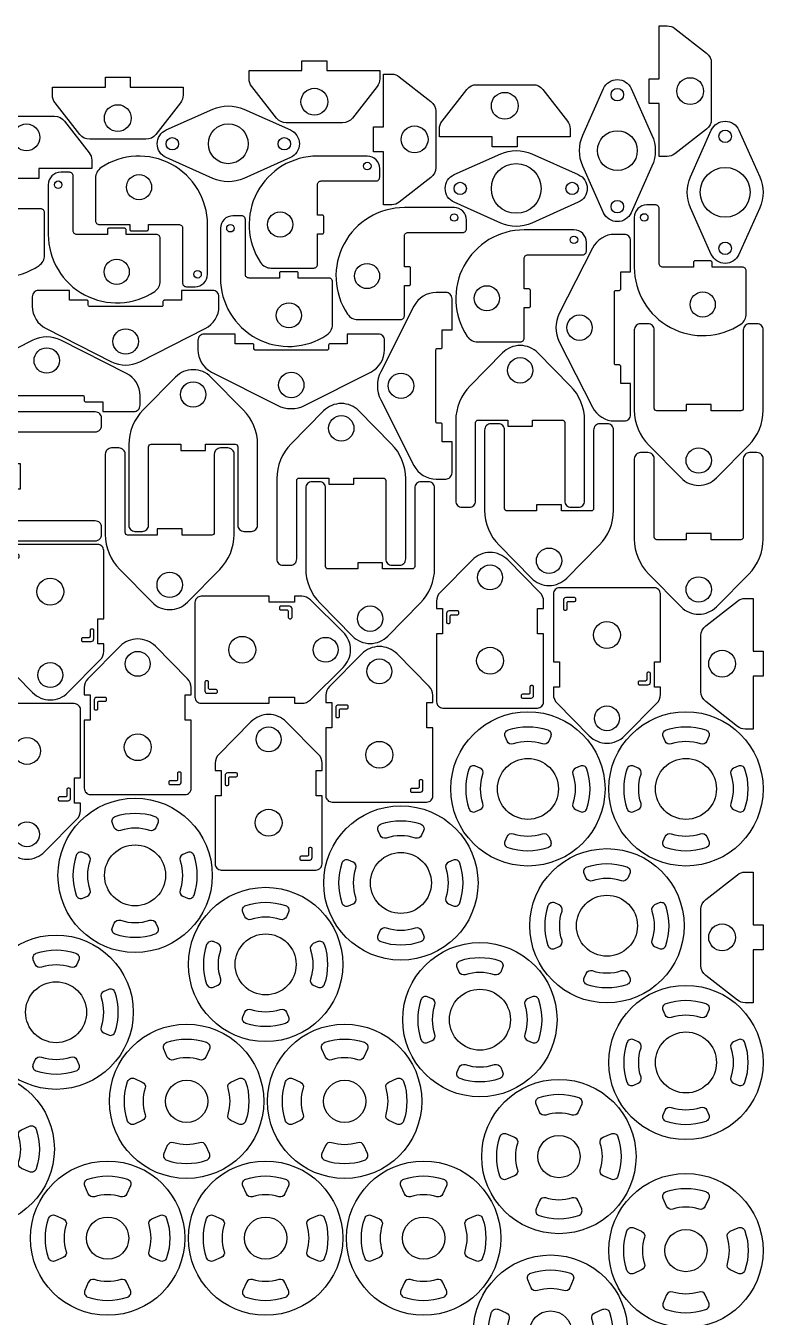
# Model space of a CAD drawing. Extents: x 6326 to 7521, y 12198 to 13815.
# Drawn here: x 6927 to 7521, y 12766 to 13804 of the extents above; entities that cross this region are included whole.
import ezdxf

# ---------------------------------------------------------------- set-up
doc = ezdxf.new("R2010")
doc.units = 0

# ---------------------------------------------------------------- blocks, each defined once
blk = doc.blocks.new('Part2084574624', base_point=(-62, -62))
at = {"layer": '1'}
for points in [[(18.3, 42), (15.5, 35.6, -0.384431), (10.6, 33.3, 0.155624), (-10.6, 33.3, -0.384431), (-15.5, 35.6), (-18.3, 42, -0.439951), (-15.9, 47.4, -0.163663), (15.9, 47.4, -0.439951)], [(-33.3, 10.6, 0.155624), (-33.3, -10.6, -0.384431), (-35.6, -15.5), (-42, -18.3, -0.439951), (-47.4, -15.9, -0.163663), (-47.4, 15.9, -0.439951), (-42, 18.3), (-35.6, 15.5, -0.384431)], [(47.4, 15.9, -0.163663), (47.4, -15.9, -0.439951), (42, -18.3), (35.6, -15.5, -0.384431), (33.3, -10.6, 0.155624), (33.3, 10.6, -0.384431), (35.6, 15.5), (42, 18.3, -0.439951)], [(18.3, -42), (15.5, -35.6, 0.384431), (10.6, -33.3, -0.155624), (-10.6, -33.3, 0.384431), (-15.5, -35.6), (-18.3, -42, 0.439951), (-15.9, -47.4, 0.163663), (15.9, -47.4, 0.439951)]]:
    blk.add_lwpolyline(points, format="xyb", close=True, dxfattribs=at)
for radius in [62, 17]:
    blk.add_circle((0, 0), radius, dxfattribs=at)
blk = doc.blocks.new('Part103581371', base_point=(-62, -62))
at = {"layer": '1'}
for points in [[(18.3, 42), (15.5, 35.6, -0.384431), (10.6, 33.3, 0.155624), (-10.6, 33.3, -0.384431), (-15.5, 35.6), (-18.3, 42, -0.439951), (-15.9, 47.4, -0.163663), (15.9, 47.4, -0.439951)], [(-33.3, 10.6, 0.155624), (-33.3, -10.6, -0.384431), (-35.6, -15.5), (-42, -18.3, -0.439951), (-47.4, -15.9, -0.163663), (-47.4, 15.9, -0.439951), (-42, 18.3), (-35.6, 15.5, -0.384431)], [(47.4, 15.9, -0.163663), (47.4, -15.9, -0.439951), (42, -18.3), (35.6, -15.5, -0.384431), (33.3, -10.6, 0.155624), (33.3, 10.6, -0.384431), (35.6, 15.5), (42, 18.3, -0.439951)], [(18.3, -42), (15.5, -35.6, 0.384431), (10.6, -33.3, -0.155624), (-10.6, -33.3, 0.384431), (-15.5, -35.6), (-18.3, -42, 0.439951), (-15.9, -47.4, 0.163663), (15.9, -47.4, 0.439951)]]:
    blk.add_lwpolyline(points, format="xyb", close=True, dxfattribs=at)
for radius in [62, 17]:
    blk.add_circle((0, 0), radius, dxfattribs=at)
blk = doc.blocks.new('Part708284844', base_point=(-62, -62))
at = {"layer": '1'}
for points in [[(18.3, 42), (15.5, 35.6, -0.384431), (10.6, 33.3, 0.155624), (-10.6, 33.3, -0.384431), (-15.5, 35.6), (-18.3, 42, -0.439951), (-15.9, 47.4, -0.163663), (15.9, 47.4, -0.439951)], [(-33.3, 10.6, 0.155624), (-33.3, -10.6, -0.384431), (-35.6, -15.5), (-42, -18.3, -0.439951), (-47.4, -15.9, -0.163663), (-47.4, 15.9, -0.439951), (-42, 18.3), (-35.6, 15.5, -0.384431)], [(47.4, 15.9, -0.163663), (47.4, -15.9, -0.439951), (42, -18.3), (35.6, -15.5, -0.384431), (33.3, -10.6, 0.155624), (33.3, 10.6, -0.384431), (35.6, 15.5), (42, 18.3, -0.439951)], [(18.3, -42), (15.5, -35.6, 0.384431), (10.6, -33.3, -0.155624), (-10.6, -33.3, 0.384431), (-15.5, -35.6), (-18.3, -42, 0.439951), (-15.9, -47.4, 0.163663), (15.9, -47.4, 0.439951)]]:
    blk.add_lwpolyline(points, format="xyb", close=True, dxfattribs=at)
for radius in [62, 17]:
    blk.add_circle((0, 0), radius, dxfattribs=at)
blk = doc.blocks.new('Part1805044318', base_point=(-62, -62))
at = {"layer": '1'}
for points in [[(18.3, 42), (15.5, 35.6, -0.384431), (10.6, 33.3, 0.155624), (-10.6, 33.3, -0.384431), (-15.5, 35.6), (-18.3, 42, -0.439951), (-15.9, 47.4, -0.163663), (15.9, 47.4, -0.439951)], [(-33.3, 10.6, 0.155624), (-33.3, -10.6, -0.384431), (-35.6, -15.5), (-42, -18.3, -0.439951), (-47.4, -15.9, -0.163663), (-47.4, 15.9, -0.439951), (-42, 18.3), (-35.6, 15.5, -0.384431)], [(47.4, 15.9, -0.163663), (47.4, -15.9, -0.439951), (42, -18.3), (35.6, -15.5, -0.384431), (33.3, -10.6, 0.155624), (33.3, 10.6, -0.384431), (35.6, 15.5), (42, 18.3, -0.439951)], [(18.3, -42), (15.5, -35.6, 0.384431), (10.6, -33.3, -0.155624), (-10.6, -33.3, 0.384431), (-15.5, -35.6), (-18.3, -42, 0.439951), (-15.9, -47.4, 0.163663), (15.9, -47.4, 0.439951)]]:
    blk.add_lwpolyline(points, format="xyb", close=True, dxfattribs=at)
for radius in [62, 17]:
    blk.add_circle((0, 0), radius, dxfattribs=at)
blk = doc.blocks.new('Part625143771', base_point=(-62, -62))
at = {"layer": '1'}
for points in [[(18.3, 42), (15.5, 35.6, -0.384431), (10.6, 33.3, 0.155624), (-10.6, 33.3, -0.384431), (-15.5, 35.6), (-18.3, 42, -0.439951), (-15.9, 47.4, -0.163663), (15.9, 47.4, -0.439951)], [(-33.3, 10.6, 0.155624), (-33.3, -10.6, -0.384431), (-35.6, -15.5), (-42, -18.3, -0.439951), (-47.4, -15.9, -0.163663), (-47.4, 15.9, -0.439951), (-42, 18.3), (-35.6, 15.5, -0.384431)], [(47.4, 15.9, -0.163663), (47.4, -15.9, -0.439951), (42, -18.3), (35.6, -15.5, -0.384431), (33.3, -10.6, 0.155624), (33.3, 10.6, -0.384431), (35.6, 15.5), (42, 18.3, -0.439951)], [(18.3, -42), (15.5, -35.6, 0.384431), (10.6, -33.3, -0.155624), (-10.6, -33.3, 0.384431), (-15.5, -35.6), (-18.3, -42, 0.439951), (-15.9, -47.4, 0.163663), (15.9, -47.4, 0.439951)]]:
    blk.add_lwpolyline(points, format="xyb", close=True, dxfattribs=at)
for radius in [62, 17]:
    blk.add_circle((0, 0), radius, dxfattribs=at)
blk = doc.blocks.new('Part1410833200', base_point=(-62, -62))
at = {"layer": '1'}
for points in [[(18.3, 42), (15.5, 35.6, -0.384431), (10.6, 33.3, 0.155624), (-10.6, 33.3, -0.384431), (-15.5, 35.6), (-18.3, 42, -0.439951), (-15.9, 47.4, -0.163663), (15.9, 47.4, -0.439951)], [(-33.3, 10.6, 0.155624), (-33.3, -10.6, -0.384431), (-35.6, -15.5), (-42, -18.3, -0.439951), (-47.4, -15.9, -0.163663), (-47.4, 15.9, -0.439951), (-42, 18.3), (-35.6, 15.5, -0.384431)], [(47.4, 15.9, -0.163663), (47.4, -15.9, -0.439951), (42, -18.3), (35.6, -15.5, -0.384431), (33.3, -10.6, 0.155624), (33.3, 10.6, -0.384431), (35.6, 15.5), (42, 18.3, -0.439951)], [(18.3, -42), (15.5, -35.6, 0.384431), (10.6, -33.3, -0.155624), (-10.6, -33.3, 0.384431), (-15.5, -35.6), (-18.3, -42, 0.439951), (-15.9, -47.4, 0.163663), (15.9, -47.4, 0.439951)]]:
    blk.add_lwpolyline(points, format="xyb", close=True, dxfattribs=at)
for radius in [62, 17]:
    blk.add_circle((0, 0), radius, dxfattribs=at)
blk = doc.blocks.new('Part906464759', base_point=(-62, -62))
at = {"layer": '1'}
for points in [[(18.3, 42), (15.5, 35.6, -0.384431), (10.6, 33.3, 0.155624), (-10.6, 33.3, -0.384431), (-15.5, 35.6), (-18.3, 42, -0.439951), (-15.9, 47.4, -0.163663), (15.9, 47.4, -0.439951)], [(-33.3, 10.6, 0.155624), (-33.3, -10.6, -0.384431), (-35.6, -15.5), (-42, -18.3, -0.439951), (-47.4, -15.9, -0.163663), (-47.4, 15.9, -0.439951), (-42, 18.3), (-35.6, 15.5, -0.384431)], [(47.4, 15.9, -0.163663), (47.4, -15.9, -0.439951), (42, -18.3), (35.6, -15.5, -0.384431), (33.3, -10.6, 0.155624), (33.3, 10.6, -0.384431), (35.6, 15.5), (42, 18.3, -0.439951)], [(18.3, -42), (15.5, -35.6, 0.384431), (10.6, -33.3, -0.155624), (-10.6, -33.3, 0.384431), (-15.5, -35.6), (-18.3, -42, 0.439951), (-15.9, -47.4, 0.163663), (15.9, -47.4, 0.439951)]]:
    blk.add_lwpolyline(points, format="xyb", close=True, dxfattribs=at)
for radius in [62, 17]:
    blk.add_circle((0, 0), radius, dxfattribs=at)
blk = doc.blocks.new('Part2047006131', base_point=(-62, -62))
at = {"layer": '1'}
for points in [[(18.3, 42), (16.7, 38.3, -0.386545), (11.8, 36.1, 0.159397), (-11.8, 36.1, -0.386545), (-16.7, 38.3), (-18.3, 42, -0.439951), (-15.9, 47.4, -0.163663), (15.9, 47.4, -0.439951)], [(-36.1, 11.8, 0.386545), (-38.3, 16.7), (-42, 18.3, 0.439951), (-47.4, 15.9, 0.163663), (-47.4, -15.9, 0.439951), (-42, -18.3), (-38.3, -16.7, 0.386545), (-36.1, -11.8, -0.159397)], [(47.4, 15.9, 0.439951), (42, 18.3), (38.3, 16.7, 0.386545), (36.1, 11.8, -0.159397), (36.1, -11.8, 0.386545), (38.3, -16.7), (42, -18.3, 0.439951), (47.4, -15.9, 0.163663)], [(18.3, -42, -0.439951), (15.9, -47.4, -0.163663), (-15.9, -47.4, -0.439951), (-18.3, -42), (-16.7, -38.3, -0.386545), (-11.8, -36.1, 0.159397), (11.8, -36.1, -0.386545), (16.7, -38.3)]]:
    blk.add_lwpolyline(points, format="xyb", close=True, dxfattribs=at)
for radius in [62, 24.5]:
    blk.add_circle((0, 0), radius, dxfattribs=at)
blk = doc.blocks.new('Part394337112', base_point=(-62, -62))
at = {"layer": '1'}
for points in [[(18.3, 42), (16.7, 38.3, -0.386545), (11.8, 36.1, 0.159397), (-11.8, 36.1, -0.386545), (-16.7, 38.3), (-18.3, 42, -0.439951), (-15.9, 47.4, -0.163663), (15.9, 47.4, -0.439951)], [(-36.1, 11.8, 0.386545), (-38.3, 16.7), (-42, 18.3, 0.439951), (-47.4, 15.9, 0.163663), (-47.4, -15.9, 0.439951), (-42, -18.3), (-38.3, -16.7, 0.386545), (-36.1, -11.8, -0.159397)], [(47.4, 15.9, 0.439951), (42, 18.3), (38.3, 16.7, 0.386545), (36.1, 11.8, -0.159397), (36.1, -11.8, 0.386545), (38.3, -16.7), (42, -18.3, 0.439951), (47.4, -15.9, 0.163663)], [(18.3, -42, -0.439951), (15.9, -47.4, -0.163663), (-15.9, -47.4, -0.439951), (-18.3, -42), (-16.7, -38.3, -0.386545), (-11.8, -36.1, 0.159397), (11.8, -36.1, -0.386545), (16.7, -38.3)]]:
    blk.add_lwpolyline(points, format="xyb", close=True, dxfattribs=at)
for radius in [62, 24.5]:
    blk.add_circle((0, 0), radius, dxfattribs=at)
blk = doc.blocks.new('Part1539825466', base_point=(-62, -62))
at = {"layer": '1'}
for points in [[(18.3, 42), (15.5, 35.6, -0.384431), (10.6, 33.3, 0.155624), (-10.6, 33.3, -0.384431), (-15.5, 35.6), (-18.3, 42, -0.439951), (-15.9, 47.4, -0.163663), (15.9, 47.4, -0.439951)], [(-33.3, 10.6, 0.155624), (-33.3, -10.6, -0.384431), (-35.6, -15.5), (-42, -18.3, -0.439951), (-47.4, -15.9, -0.163663), (-47.4, 15.9, -0.439951), (-42, 18.3), (-35.6, 15.5, -0.384431)], [(47.4, 15.9, -0.163663), (47.4, -15.9, -0.439951), (42, -18.3), (35.6, -15.5, -0.384431), (33.3, -10.6, 0.155624), (33.3, 10.6, -0.384431), (35.6, 15.5), (42, 18.3, -0.439951)], [(18.3, -42), (15.5, -35.6, 0.384431), (10.6, -33.3, -0.155624), (-10.6, -33.3, 0.384431), (-15.5, -35.6), (-18.3, -42, 0.439951), (-15.9, -47.4, 0.163663), (15.9, -47.4, 0.439951)]]:
    blk.add_lwpolyline(points, format="xyb", close=True, dxfattribs=at)
for radius in [62, 17]:
    blk.add_circle((0, 0), radius, dxfattribs=at)
blk = doc.blocks.new('Part588883416', base_point=(-62, -62))
at = {"layer": '1'}
for points in [[(18.3, 42), (15.5, 35.6, -0.384431), (10.6, 33.3, 0.155624), (-10.6, 33.3, -0.384431), (-15.5, 35.6), (-18.3, 42, -0.439951), (-15.9, 47.4, -0.163663), (15.9, 47.4, -0.439951)], [(-33.3, 10.6, 0.155624), (-33.3, -10.6, -0.384431), (-35.6, -15.5), (-42, -18.3, -0.439951), (-47.4, -15.9, -0.163663), (-47.4, 15.9, -0.439951), (-42, 18.3), (-35.6, 15.5, -0.384431)], [(47.4, 15.9, -0.163663), (47.4, -15.9, -0.439951), (42, -18.3), (35.6, -15.5, -0.384431), (33.3, -10.6, 0.155624), (33.3, 10.6, -0.384431), (35.6, 15.5), (42, 18.3, -0.439951)], [(18.3, -42), (15.5, -35.6, 0.384431), (10.6, -33.3, -0.155624), (-10.6, -33.3, 0.384431), (-15.5, -35.6), (-18.3, -42, 0.439951), (-15.9, -47.4, 0.163663), (15.9, -47.4, 0.439951)]]:
    blk.add_lwpolyline(points, format="xyb", close=True, dxfattribs=at)
for radius in [62, 17]:
    blk.add_circle((0, 0), radius, dxfattribs=at)
blk = doc.blocks.new('Part635370628', base_point=(-62, -62))
at = {"layer": '1'}
for points in [[(18.3, 42), (16.7, 38.3, -0.386545), (11.8, 36.1, 0.159397), (-11.8, 36.1, -0.386545), (-16.7, 38.3), (-18.3, 42, -0.439951), (-15.9, 47.4, -0.163663), (15.9, 47.4, -0.439951)], [(-36.1, 11.8, 0.386545), (-38.3, 16.7), (-42, 18.3, 0.439951), (-47.4, 15.9, 0.163663), (-47.4, -15.9, 0.439951), (-42, -18.3), (-38.3, -16.7, 0.386545), (-36.1, -11.8, -0.159397)], [(47.4, 15.9, 0.439951), (42, 18.3), (38.3, 16.7, 0.386545), (36.1, 11.8, -0.159397), (36.1, -11.8, 0.386545), (38.3, -16.7), (42, -18.3, 0.439951), (47.4, -15.9, 0.163663)], [(18.3, -42, -0.439951), (15.9, -47.4, -0.163663), (-15.9, -47.4, -0.439951), (-18.3, -42), (-16.7, -38.3, -0.386545), (-11.8, -36.1, 0.159397), (11.8, -36.1, -0.386545), (16.7, -38.3)]]:
    blk.add_lwpolyline(points, format="xyb", close=True, dxfattribs=at)
for radius in [62, 24.5]:
    blk.add_circle((0, 0), radius, dxfattribs=at)
blk = doc.blocks.new('Part211174832', base_point=(-62, -62))
at = {"layer": '1'}
for points in [[(18.3, 42), (16.7, 38.3, -0.386545), (11.8, 36.1, 0.159397), (-11.8, 36.1, -0.386545), (-16.7, 38.3), (-18.3, 42, -0.439951), (-15.9, 47.4, -0.163663), (15.9, 47.4, -0.439951)], [(-36.1, 11.8, 0.386545), (-38.3, 16.7), (-42, 18.3, 0.439951), (-47.4, 15.9, 0.163663), (-47.4, -15.9, 0.439951), (-42, -18.3), (-38.3, -16.7, 0.386545), (-36.1, -11.8, -0.159397)], [(47.4, 15.9, 0.439951), (42, 18.3), (38.3, 16.7, 0.386545), (36.1, 11.8, -0.159397), (36.1, -11.8, 0.386545), (38.3, -16.7), (42, -18.3, 0.439951), (47.4, -15.9, 0.163663)], [(18.3, -42, -0.439951), (15.9, -47.4, -0.163663), (-15.9, -47.4, -0.439951), (-18.3, -42), (-16.7, -38.3, -0.386545), (-11.8, -36.1, 0.159397), (11.8, -36.1, -0.386545), (16.7, -38.3)]]:
    blk.add_lwpolyline(points, format="xyb", close=True, dxfattribs=at)
for radius in [62, 24.5]:
    blk.add_circle((0, 0), radius, dxfattribs=at)
blk = doc.blocks.new('Part1177561281', base_point=(-62, -62))
at = {"layer": '1'}
for points in [[(18.3, 42), (16.7, 38.3, -0.386545), (11.8, 36.1, 0.159397), (-11.8, 36.1, -0.386545), (-16.7, 38.3), (-18.3, 42, -0.439951), (-15.9, 47.4, -0.163663), (15.9, 47.4, -0.439951)], [(-36.1, 11.8, 0.386545), (-38.3, 16.7), (-42, 18.3, 0.439951), (-47.4, 15.9, 0.163663), (-47.4, -15.9, 0.439951), (-42, -18.3), (-38.3, -16.7, 0.386545), (-36.1, -11.8, -0.159397)], [(47.4, 15.9, 0.439951), (42, 18.3), (38.3, 16.7, 0.386545), (36.1, 11.8, -0.159397), (36.1, -11.8, 0.386545), (38.3, -16.7), (42, -18.3, 0.439951), (47.4, -15.9, 0.163663)], [(18.3, -42, -0.439951), (15.9, -47.4, -0.163663), (-15.9, -47.4, -0.439951), (-18.3, -42), (-16.7, -38.3, -0.386545), (-11.8, -36.1, 0.159397), (11.8, -36.1, -0.386545), (16.7, -38.3)]]:
    blk.add_lwpolyline(points, format="xyb", close=True, dxfattribs=at)
for radius in [62, 24.5]:
    blk.add_circle((0, 0), radius, dxfattribs=at)
blk = doc.blocks.new('Part1667321327', base_point=(-62, -62))
at = {"layer": '1'}
for points in [[(18.3, 42), (16.7, 38.3, -0.386545), (11.8, 36.1, 0.159397), (-11.8, 36.1, -0.386545), (-16.7, 38.3), (-18.3, 42, -0.439951), (-15.9, 47.4, -0.163663), (15.9, 47.4, -0.439951)], [(-36.1, 11.8, 0.386545), (-38.3, 16.7), (-42, 18.3, 0.439951), (-47.4, 15.9, 0.163663), (-47.4, -15.9, 0.439951), (-42, -18.3), (-38.3, -16.7, 0.386545), (-36.1, -11.8, -0.159397)], [(47.4, 15.9, 0.439951), (42, 18.3), (38.3, 16.7, 0.386545), (36.1, 11.8, -0.159397), (36.1, -11.8, 0.386545), (38.3, -16.7), (42, -18.3, 0.439951), (47.4, -15.9, 0.163663)], [(18.3, -42, -0.439951), (15.9, -47.4, -0.163663), (-15.9, -47.4, -0.439951), (-18.3, -42), (-16.7, -38.3, -0.386545), (-11.8, -36.1, 0.159397), (11.8, -36.1, -0.386545), (16.7, -38.3)]]:
    blk.add_lwpolyline(points, format="xyb", close=True, dxfattribs=at)
for radius in [62, 24.5]:
    blk.add_circle((0, 0), radius, dxfattribs=at)
blk = doc.blocks.new('Part168088522', base_point=(-62, -62))
at = {"layer": '1'}
for points in [[(18.3, 42), (16.7, 38.3, -0.386545), (11.8, 36.1, 0.159397), (-11.8, 36.1, -0.386545), (-16.7, 38.3), (-18.3, 42, -0.439951), (-15.9, 47.4, -0.163663), (15.9, 47.4, -0.439951)], [(-36.1, 11.8, 0.386545), (-38.3, 16.7), (-42, 18.3, 0.439951), (-47.4, 15.9, 0.163663), (-47.4, -15.9, 0.439951), (-42, -18.3), (-38.3, -16.7, 0.386545), (-36.1, -11.8, -0.159397)], [(47.4, 15.9, 0.439951), (42, 18.3), (38.3, 16.7, 0.386545), (36.1, 11.8, -0.159397), (36.1, -11.8, 0.386545), (38.3, -16.7), (42, -18.3, 0.439951), (47.4, -15.9, 0.163663)], [(18.3, -42, -0.439951), (15.9, -47.4, -0.163663), (-15.9, -47.4, -0.439951), (-18.3, -42), (-16.7, -38.3, -0.386545), (-11.8, -36.1, 0.159397), (11.8, -36.1, -0.386545), (16.7, -38.3)]]:
    blk.add_lwpolyline(points, format="xyb", close=True, dxfattribs=at)
for radius in [62, 24.5]:
    blk.add_circle((0, 0), radius, dxfattribs=at)
blk = doc.blocks.new('Part277979573', base_point=(-52.5, -28.9))
at = {"layer": '1'}
blk.add_lwpolyline([(52.5, -14.4), (52.5, -21), (10, -21), (10, -28.9), (-10, -28.9), (-10, -21), (-52.5, -21), (-52.5, -14.4, -0.167337), (-50.4, -8.3), (-30.5, 17.2, -0.230874), (-22.6, 21), (22.6, 21, -0.230874), (30.5, 17.2), (50.4, -8.3, -0.167337)], format="xyb", close=True, dxfattribs=at)
blk.add_circle((0, 4), 10.8, dxfattribs=at)
blk = doc.blocks.new('Part471742518', base_point=(-62, -62))
at = {"layer": '1'}
for points in [[(18.3, 42), (16.7, 38.3, -0.386545), (11.8, 36.1, 0.159397), (-11.8, 36.1, -0.386545), (-16.7, 38.3), (-18.3, 42, -0.439951), (-15.9, 47.4, -0.163663), (15.9, 47.4, -0.439951)], [(-36.1, 11.8, 0.386545), (-38.3, 16.7), (-42, 18.3, 0.439951), (-47.4, 15.9, 0.163663), (-47.4, -15.9, 0.439951), (-42, -18.3), (-38.3, -16.7, 0.386545), (-36.1, -11.8, -0.159397)], [(47.4, 15.9, 0.439951), (42, 18.3), (38.3, 16.7, 0.386545), (36.1, 11.8, -0.159397), (36.1, -11.8, 0.386545), (38.3, -16.7), (42, -18.3, 0.439951), (47.4, -15.9, 0.163663)], [(18.3, -42, -0.439951), (15.9, -47.4, -0.163663), (-15.9, -47.4, -0.439951), (-18.3, -42), (-16.7, -38.3, -0.386545), (-11.8, -36.1, 0.159397), (11.8, -36.1, -0.386545), (16.7, -38.3)]]:
    blk.add_lwpolyline(points, format="xyb", close=True, dxfattribs=at)
for radius in [62, 24.5]:
    blk.add_circle((0, 0), radius, dxfattribs=at)
blk = doc.blocks.new('Part2009101117', base_point=(-62, -62))
at = {"layer": '1'}
for points in [[(18.3, 42), (16.7, 38.3, -0.386545), (11.8, 36.1, 0.159397), (-11.8, 36.1, -0.386545), (-16.7, 38.3), (-18.3, 42, -0.439951), (-15.9, 47.4, -0.163663), (15.9, 47.4, -0.439951)], [(-36.1, 11.8, 0.386545), (-38.3, 16.7), (-42, 18.3, 0.439951), (-47.4, 15.9, 0.163663), (-47.4, -15.9, 0.439951), (-42, -18.3), (-38.3, -16.7, 0.386545), (-36.1, -11.8, -0.159397)], [(47.4, 15.9, 0.439951), (42, 18.3), (38.3, 16.7, 0.386545), (36.1, 11.8, -0.159397), (36.1, -11.8, 0.386545), (38.3, -16.7), (42, -18.3, 0.439951), (47.4, -15.9, 0.163663)], [(18.3, -42, -0.439951), (15.9, -47.4, -0.163663), (-15.9, -47.4, -0.439951), (-18.3, -42), (-16.7, -38.3, -0.386545), (-11.8, -36.1, 0.159397), (11.8, -36.1, -0.386545), (16.7, -38.3)]]:
    blk.add_lwpolyline(points, format="xyb", close=True, dxfattribs=at)
for radius in [62, 24.5]:
    blk.add_circle((0, 0), radius, dxfattribs=at)
blk = doc.blocks.new('Part390542096', base_point=(-43, -52.5))
at = {"layer": '1'}
for points in [[(43, 33.4, 0.197637), (40.1, 40.4), (14.2, 66.6, 0.417091), (-14.2, 66.6), (-40.1, 40.4, 0.197637), (-43, 33.4), (-43, 27.5), (-38.2, 27.5), (-38.2, 7.2), (-43, 7.2), (-43, -47.5, 0.414214), (-38, -52.5), (38, -52.5, 0.414214), (43, -47.5), (43, 7.2), (38.2, 7.2), (38.2, 27.5), (43, 27.5)], [(-25, 24.5, 0.414214), (-26, 25.5), (-33, 25.5, 0.414214), (-35, 23.5), (-35, 16.5, 0.414214), (-34, 15.5), (-33, 15.5, 0.414214), (-32, 16.5), (-32, 21.5, -0.414214), (-31, 22.5), (-26, 22.5, 0.414214), (-25, 23.5)], [(35, -35.5, 0.414214), (34, -34.5), (33, -34.5, 0.414214), (32, -35.5), (32, -40.5, -0.414214), (31, -41.5), (26, -41.5, 0.414214), (25, -42.5), (25, -43.5, 0.414214), (26, -44.5), (33, -44.5, 0.414214), (35, -42.5)]]:
    blk.add_lwpolyline(points, format="xyb", close=True, dxfattribs=at)
for centre, radius in [((0, 52.5), 10), ((0, -14.5), 10.8)]:
    blk.add_circle(centre, radius, dxfattribs=at)
blk = doc.blocks.new('Part598206123', base_point=(-43, -52.5))
at = {"layer": '1'}
for points in [[(43, 33.4, 0.197637), (40.1, 40.4), (14.2, 66.6, 0.417091), (-14.2, 66.6), (-40.1, 40.4, 0.197637), (-43, 33.4), (-43, 27.5), (-38.2, 27.5), (-38.2, 7.2), (-43, 7.2), (-43, -47.5, 0.414214), (-38, -52.5), (38, -52.5, 0.414214), (43, -47.5), (43, 7.2), (38.2, 7.2), (38.2, 27.5), (43, 27.5)], [(-25, 24.5, 0.414214), (-26, 25.5), (-33, 25.5, 0.414214), (-35, 23.5), (-35, 16.5, 0.414214), (-34, 15.5), (-33, 15.5, 0.414214), (-32, 16.5), (-32, 21.5, -0.414214), (-31, 22.5), (-26, 22.5, 0.414214), (-25, 23.5)], [(35, -35.5, 0.414214), (34, -34.5), (33, -34.5, 0.414214), (32, -35.5), (32, -40.5, -0.414214), (31, -41.5), (26, -41.5, 0.414214), (25, -42.5), (25, -43.5, 0.414214), (26, -44.5), (33, -44.5, 0.414214), (35, -42.5)]]:
    blk.add_lwpolyline(points, format="xyb", close=True, dxfattribs=at)
for centre, radius in [((0, 52.5), 10), ((0, -14.5), 10.8)]:
    blk.add_circle(centre, radius, dxfattribs=at)
blk = doc.blocks.new('Part940967947', base_point=(-43, -52.5))
at = {"layer": '1'}
for points in [[(43, 33.4, 0.197637), (40.1, 40.4), (14.2, 66.6, 0.417091), (-14.2, 66.6), (-40.1, 40.4, 0.197637), (-43, 33.4), (-43, 27.5), (-38.2, 27.5), (-38.2, 7.2), (-43, 7.2), (-43, -47.5, 0.414214), (-38, -52.5), (38, -52.5, 0.414214), (43, -47.5), (43, 7.2), (38.2, 7.2), (38.2, 27.5), (43, 27.5)], [(-25, 24.5, 0.414214), (-26, 25.5), (-33, 25.5, 0.414214), (-35, 23.5), (-35, 16.5, 0.414214), (-34, 15.5), (-33, 15.5, 0.414214), (-32, 16.5), (-32, 21.5, -0.414214), (-31, 22.5), (-26, 22.5, 0.414214), (-25, 23.5)], [(35, -35.5, 0.414214), (34, -34.5), (33, -34.5, 0.414214), (32, -35.5), (32, -40.5, -0.414214), (31, -41.5), (26, -41.5, 0.414214), (25, -42.5), (25, -43.5, 0.414214), (26, -44.5), (33, -44.5, 0.414214), (35, -42.5)]]:
    blk.add_lwpolyline(points, format="xyb", close=True, dxfattribs=at)
for centre, radius in [((0, 52.5), 10), ((0, -14.5), 10.8)]:
    blk.add_circle(centre, radius, dxfattribs=at)
blk = doc.blocks.new('Part760260814', base_point=(-43, -52.5))
at = {"layer": '1'}
for points in [[(43, 33.4, 0.197637), (40.1, 40.4), (14.2, 66.6, 0.417091), (-14.2, 66.6), (-40.1, 40.4, 0.197637), (-43, 33.4), (-43, 27.5), (-38.2, 27.5), (-38.2, 7.2), (-43, 7.2), (-43, -47.5, 0.414214), (-38, -52.5), (38, -52.5, 0.414214), (43, -47.5), (43, 7.2), (38.2, 7.2), (38.2, 27.5), (43, 27.5)], [(-25, 24.5, 0.414214), (-26, 25.5), (-33, 25.5, 0.414214), (-35, 23.5), (-35, 16.5, 0.414214), (-34, 15.5), (-33, 15.5, 0.414214), (-32, 16.5), (-32, 21.5, -0.414214), (-31, 22.5), (-26, 22.5, 0.414214), (-25, 23.5)], [(35, -35.5, 0.414214), (34, -34.5), (33, -34.5, 0.414214), (32, -35.5), (32, -40.5, -0.414214), (31, -41.5), (26, -41.5, 0.414214), (25, -42.5), (25, -43.5, 0.414214), (26, -44.5), (33, -44.5, 0.414214), (35, -42.5)]]:
    blk.add_lwpolyline(points, format="xyb", close=True, dxfattribs=at)
for centre, radius in [((0, 52.5), 10), ((0, -14.5), 10.8)]:
    blk.add_circle(centre, radius, dxfattribs=at)
blk = doc.blocks.new('Part1904724590', base_point=(-51.8, -95.8))
at = {"layer": '1'}
blk.add_lwpolyline([(51.8, 29.2, 0.414214), (46.8, 34.2), (40.8, 34.2, 0.414214), (35.8, 29.2), (35.8, -33.8, -0.414214), (33.8, -35.8), (10, -35.8), (10, -30.8), (-10, -30.8), (-10, -35.8), (-33.8, -35.8, -0.414214), (-35.8, -33.8), (-35.8, 29.2, 0.414214), (-40.8, 34.2), (-46.8, 34.2, 0.414214), (-51.8, 29.2), (-51.8, -35.3, 0.197078), (-40.2, -63.4), (-14.2, -89.8, 0.418357), (14.2, -89.8), (40.2, -63.4, 0.197078), (51.8, -35.3)], format="xyb", close=True, dxfattribs=at)
blk.add_circle((0, -75.8), 10.2, dxfattribs=at)
blk = doc.blocks.new('Part2022647217', base_point=(-51.8, -95.8))
at = {"layer": '1'}
blk.add_lwpolyline([(51.8, 29.2, 0.414214), (46.8, 34.2), (40.8, 34.2, 0.414214), (35.8, 29.2), (35.8, -33.8, -0.414214), (33.8, -35.8), (10, -35.8), (10, -30.8), (-10, -30.8), (-10, -35.8), (-33.8, -35.8, -0.414214), (-35.8, -33.8), (-35.8, 29.2, 0.414214), (-40.8, 34.2), (-46.8, 34.2, 0.414214), (-51.8, 29.2), (-51.8, -35.3, 0.197078), (-40.2, -63.4), (-14.2, -89.8, 0.418357), (14.2, -89.8), (40.2, -63.4, 0.197078), (51.8, -35.3)], format="xyb", close=True, dxfattribs=at)
blk.add_circle((0, -75.8), 10.2, dxfattribs=at)
blk = doc.blocks.new('Part1110151082', base_point=(-43, -52.5))
at = {"layer": '1'}
for points in [[(43, 33.4, 0.197637), (40.1, 40.4), (14.2, 66.6, 0.417091), (-14.2, 66.6), (-40.1, 40.4, 0.197637), (-43, 33.4), (-43, 27.5), (-38.2, 27.5), (-38.2, 7.2), (-43, 7.2), (-43, -47.5, 0.414214), (-38, -52.5), (38, -52.5, 0.414214), (43, -47.5), (43, 7.2), (38.2, 7.2), (38.2, 27.5), (43, 27.5)], [(-25, 24.5, 0.414214), (-26, 25.5), (-33, 25.5, 0.414214), (-35, 23.5), (-35, 16.5, 0.414214), (-34, 15.5), (-33, 15.5, 0.414214), (-32, 16.5), (-32, 21.5, -0.414214), (-31, 22.5), (-26, 22.5, 0.414214), (-25, 23.5)], [(35, -35.5, 0.414214), (34, -34.5), (33, -34.5, 0.414214), (32, -35.5), (32, -40.5, -0.414214), (31, -41.5), (26, -41.5, 0.414214), (25, -42.5), (25, -43.5, 0.414214), (26, -44.5), (33, -44.5, 0.414214), (35, -42.5)]]:
    blk.add_lwpolyline(points, format="xyb", close=True, dxfattribs=at)
for centre, radius in [((0, 52.5), 10), ((0, -14.5), 10.8)]:
    blk.add_circle(centre, radius, dxfattribs=at)
blk = doc.blocks.new('Part1162651744', base_point=(-43, -52.5))
at = {"layer": '1'}
for points in [[(43, 33.4, 0.197637), (40.1, 40.4), (14.2, 66.6, 0.417091), (-14.2, 66.6), (-40.1, 40.4, 0.197637), (-43, 33.4), (-43, 27.5), (-38.2, 27.5), (-38.2, 7.2), (-43, 7.2), (-43, -47.5, 0.414214), (-38, -52.5), (38, -52.5, 0.414214), (43, -47.5), (43, 7.2), (38.2, 7.2), (38.2, 27.5), (43, 27.5)], [(-25, 24.5, 0.414214), (-26, 25.5), (-33, 25.5, 0.414214), (-35, 23.5), (-35, 16.5, 0.414214), (-34, 15.5), (-33, 15.5, 0.414214), (-32, 16.5), (-32, 21.5, -0.414214), (-31, 22.5), (-26, 22.5, 0.414214), (-25, 23.5)], [(35, -35.5, 0.414214), (34, -34.5), (33, -34.5, 0.414214), (32, -35.5), (32, -40.5, -0.414214), (31, -41.5), (26, -41.5, 0.414214), (25, -42.5), (25, -43.5, 0.414214), (26, -44.5), (33, -44.5, 0.414214), (35, -42.5)]]:
    blk.add_lwpolyline(points, format="xyb", close=True, dxfattribs=at)
for centre, radius in [((0, 52.5), 10), ((0, -14.5), 10.8)]:
    blk.add_circle(centre, radius, dxfattribs=at)
blk = doc.blocks.new('Part602259083', base_point=(-52.5, -28.9))
at = {"layer": '1'}
blk.add_lwpolyline([(52.5, -14.4), (52.5, -21), (10, -21), (10, -28.9), (-10, -28.9), (-10, -21), (-52.5, -21), (-52.5, -14.4, -0.167337), (-50.4, -8.3), (-30.5, 17.2, -0.230874), (-22.6, 21), (22.6, 21, -0.230874), (30.5, 17.2), (50.4, -8.3, -0.167337)], format="xyb", close=True, dxfattribs=at)
blk.add_circle((0, 4), 10.8, dxfattribs=at)
blk = doc.blocks.new('Part1624289331', base_point=(-51.8, -95.8))
at = {"layer": '1'}
blk.add_lwpolyline([(51.8, 29.2, 0.414214), (46.8, 34.2), (40.8, 34.2, 0.414214), (35.8, 29.2), (35.8, -33.8, -0.414214), (33.8, -35.8), (10, -35.8), (10, -30.8), (-10, -30.8), (-10, -35.8), (-33.8, -35.8, -0.414214), (-35.8, -33.8), (-35.8, 29.2, 0.414214), (-40.8, 34.2), (-46.8, 34.2, 0.414214), (-51.8, 29.2), (-51.8, -35.3, 0.197078), (-40.2, -63.4), (-14.2, -89.8, 0.418357), (14.2, -89.8), (40.2, -63.4, 0.197078), (51.8, -35.3)], format="xyb", close=True, dxfattribs=at)
blk.add_circle((0, -75.8), 10.2, dxfattribs=at)
blk = doc.blocks.new('Part193229357', base_point=(-51.8, -95.8))
at = {"layer": '1'}
blk.add_lwpolyline([(51.8, 29.2, 0.414214), (46.8, 34.2), (40.8, 34.2, 0.414214), (35.8, 29.2), (35.8, -33.8, -0.414214), (33.8, -35.8), (10, -35.8), (10, -30.8), (-10, -30.8), (-10, -35.8), (-33.8, -35.8, -0.414214), (-35.8, -33.8), (-35.8, 29.2, 0.414214), (-40.8, 34.2), (-46.8, 34.2, 0.414214), (-51.8, 29.2), (-51.8, -35.3, 0.197078), (-40.2, -63.4), (-14.2, -89.8, 0.418357), (14.2, -89.8), (40.2, -63.4, 0.197078), (51.8, -35.3)], format="xyb", close=True, dxfattribs=at)
blk.add_circle((0, -75.8), 10.2, dxfattribs=at)
blk = doc.blocks.new('Part1012760197', base_point=(-75, 0))
at = {"layer": '1'}
blk.add_lwpolyline([(75, 12.7, 0.282556), (64, 30.6), (11.3, 57.3, 0.239048), (-11.3, 57.3), (-64, 30.6, 0.282556), (-75, 12.7), (-75, 5, 0.414214), (-70, 0), (-45, 0), (-45, 7.9), (-31, 7.9, 0.414214), (-30, 8.9), (-30, 11.9, -0.414214), (-29, 12.9), (29, 12.9, -0.414214), (30, 11.9), (30, 8.9, 0.414214), (31, 7.9), (45, 7.9), (45, 0), (70, 0, 0.414214), (75, 5)], format="xyb", close=True, dxfattribs=at)
blk.add_circle((0, 41), 10.2, dxfattribs=at)
blk = doc.blocks.new('Part1384253498', base_point=(-75, 0))
at = {"layer": '1'}
blk.add_lwpolyline([(75, 12.7, 0.282556), (64, 30.6), (11.3, 57.3, 0.239048), (-11.3, 57.3), (-64, 30.6, 0.282556), (-75, 12.7), (-75, 5, 0.414214), (-70, 0), (-45, 0), (-45, 7.9), (-31, 7.9, 0.414214), (-30, 8.9), (-30, 11.9, -0.414214), (-29, 12.9), (29, 12.9, -0.414214), (30, 11.9), (30, 8.9, 0.414214), (31, 7.9), (45, 7.9), (45, 0), (70, 0, 0.414214), (75, 5)], format="xyb", close=True, dxfattribs=at)
blk.add_circle((0, 41), 10.2, dxfattribs=at)
blk = doc.blocks.new('Part1864155236', base_point=(-51.8, -95.8))
at = {"layer": '1'}
blk.add_lwpolyline([(51.8, 29.2, 0.414214), (46.8, 34.2), (40.8, 34.2, 0.414214), (35.8, 29.2), (35.8, -33.8, -0.414214), (33.8, -35.8), (10, -35.8), (10, -30.8), (-10, -30.8), (-10, -35.8), (-33.8, -35.8, -0.414214), (-35.8, -33.8), (-35.8, 29.2, 0.414214), (-40.8, 34.2), (-46.8, 34.2, 0.414214), (-51.8, 29.2), (-51.8, -35.3, 0.197078), (-40.2, -63.4), (-14.2, -89.8, 0.418357), (14.2, -89.8), (40.2, -63.4, 0.197078), (51.8, -35.3)], format="xyb", close=True, dxfattribs=at)
blk.add_circle((0, -75.8), 10.2, dxfattribs=at)
blk = doc.blocks.new('Part1866952583', base_point=(-43, -52.5))
at = {"layer": '1'}
for points in [[(43, 33.4, 0.197637), (40.1, 40.4), (14.2, 66.6, 0.417091), (-14.2, 66.6), (-40.1, 40.4, 0.197637), (-43, 33.4), (-43, 27.5), (-38.2, 27.5), (-38.2, 7.2), (-43, 7.2), (-43, -47.5, 0.414214), (-38, -52.5), (38, -52.5, 0.414214), (43, -47.5), (43, 7.2), (38.2, 7.2), (38.2, 27.5), (43, 27.5)], [(-25, 24.5, 0.414214), (-26, 25.5), (-33, 25.5, 0.414214), (-35, 23.5), (-35, 16.5, 0.414214), (-34, 15.5), (-33, 15.5, 0.414214), (-32, 16.5), (-32, 21.5, -0.414214), (-31, 22.5), (-26, 22.5, 0.414214), (-25, 23.5)], [(35, -35.5, 0.414214), (34, -34.5), (33, -34.5, 0.414214), (32, -35.5), (32, -40.5, -0.414214), (31, -41.5), (26, -41.5, 0.414214), (25, -42.5), (25, -43.5, 0.414214), (26, -44.5), (33, -44.5, 0.414214), (35, -42.5)]]:
    blk.add_lwpolyline(points, format="xyb", close=True, dxfattribs=at)
for centre, radius in [((0, 52.5), 10), ((0, -14.5), 10.8)]:
    blk.add_circle(centre, radius, dxfattribs=at)
blk = doc.blocks.new('Part548265160', base_point=(-51.8, -95.8))
at = {"layer": '1'}
blk.add_lwpolyline([(51.8, 29.2, 0.414214), (46.8, 34.2), (40.8, 34.2, 0.414214), (35.8, 29.2), (35.8, -33.8, -0.414214), (33.8, -35.8), (10, -35.8), (10, -30.8), (-10, -30.8), (-10, -35.8), (-33.8, -35.8, -0.414214), (-35.8, -33.8), (-35.8, 29.2, 0.414214), (-40.8, 34.2), (-46.8, 34.2, 0.414214), (-51.8, 29.2), (-51.8, -35.3, 0.197078), (-40.2, -63.4), (-14.2, -89.8, 0.418357), (14.2, -89.8), (40.2, -63.4, 0.197078), (51.8, -35.3)], format="xyb", close=True, dxfattribs=at)
blk.add_circle((0, -75.8), 10.2, dxfattribs=at)
blk = doc.blocks.new('Part312748835', base_point=(-51.8, -95.8))
at = {"layer": '1'}
blk.add_lwpolyline([(51.8, 29.2, 0.414214), (46.8, 34.2), (40.8, 34.2, 0.414214), (35.8, 29.2), (35.8, -33.8, -0.414214), (33.8, -35.8), (10, -35.8), (10, -30.8), (-10, -30.8), (-10, -35.8), (-33.8, -35.8, -0.414214), (-35.8, -33.8), (-35.8, 29.2, 0.414214), (-40.8, 34.2), (-46.8, 34.2, 0.414214), (-51.8, 29.2), (-51.8, -35.3, 0.197078), (-40.2, -63.4), (-14.2, -89.8, 0.418357), (14.2, -89.8), (40.2, -63.4, 0.197078), (51.8, -35.3)], format="xyb", close=True, dxfattribs=at)
blk.add_circle((0, -75.8), 10.2, dxfattribs=at)
blk = doc.blocks.new('Part2129306463', base_point=(-51.8, -95.8))
at = {"layer": '1'}
blk.add_lwpolyline([(51.8, 29.2, 0.414214), (46.8, 34.2), (40.8, 34.2, 0.414214), (35.8, 29.2), (35.8, -33.8, -0.414214), (33.8, -35.8), (10, -35.8), (10, -30.8), (-10, -30.8), (-10, -35.8), (-33.8, -35.8, -0.414214), (-35.8, -33.8), (-35.8, 29.2, 0.414214), (-40.8, 34.2), (-46.8, 34.2, 0.414214), (-51.8, 29.2), (-51.8, -35.3, 0.197078), (-40.2, -63.4), (-14.2, -89.8, 0.418357), (14.2, -89.8), (40.2, -63.4, 0.197078), (51.8, -35.3)], format="xyb", close=True, dxfattribs=at)
blk.add_circle((0, -75.8), 10.2, dxfattribs=at)
blk = doc.blocks.new('Part703321593', base_point=(-51.8, -95.8))
at = {"layer": '1'}
blk.add_lwpolyline([(51.8, 29.2, 0.414214), (46.8, 34.2), (40.8, 34.2, 0.414214), (35.8, 29.2), (35.8, -33.8, -0.414214), (33.8, -35.8), (10, -35.8), (10, -30.8), (-10, -30.8), (-10, -35.8), (-33.8, -35.8, -0.414214), (-35.8, -33.8), (-35.8, 29.2, 0.414214), (-40.8, 34.2), (-46.8, 34.2, 0.414214), (-51.8, 29.2), (-51.8, -35.3, 0.197078), (-40.2, -63.4), (-14.2, -89.8, 0.418357), (14.2, -89.8), (40.2, -63.4, 0.197078), (51.8, -35.3)], format="xyb", close=True, dxfattribs=at)
blk.add_circle((0, -75.8), 10.2, dxfattribs=at)
blk = doc.blocks.new('Part373684823', base_point=(-43, -52.5))
at = {"layer": '1'}
for points in [[(43, 33.4, 0.197637), (40.1, 40.4), (14.2, 66.6, 0.417091), (-14.2, 66.6), (-40.1, 40.4, 0.197637), (-43, 33.4), (-43, 27.5), (-38.2, 27.5), (-38.2, 7.2), (-43, 7.2), (-43, -47.5, 0.414214), (-38, -52.5), (38, -52.5, 0.414214), (43, -47.5), (43, 7.2), (38.2, 7.2), (38.2, 27.5), (43, 27.5)], [(-25, 24.5, 0.414214), (-26, 25.5), (-33, 25.5, 0.414214), (-35, 23.5), (-35, 16.5, 0.414214), (-34, 15.5), (-33, 15.5, 0.414214), (-32, 16.5), (-32, 21.5, -0.414214), (-31, 22.5), (-26, 22.5, 0.414214), (-25, 23.5)], [(35, -35.5, 0.414214), (34, -34.5), (33, -34.5, 0.414214), (32, -35.5), (32, -40.5, -0.414214), (31, -41.5), (26, -41.5, 0.414214), (25, -42.5), (25, -43.5, 0.414214), (26, -44.5), (33, -44.5, 0.414214), (35, -42.5)]]:
    blk.add_lwpolyline(points, format="xyb", close=True, dxfattribs=at)
for centre, radius in [((0, 52.5), 10), ((0, -14.5), 10.8)]:
    blk.add_circle(centre, radius, dxfattribs=at)
blk = doc.blocks.new('Part54283931', base_point=(-75, 0))
at = {"layer": '1'}
blk.add_lwpolyline([(75, 12.7, 0.282556), (64, 30.6), (11.3, 57.3, 0.239048), (-11.3, 57.3), (-64, 30.6, 0.282556), (-75, 12.7), (-75, 5, 0.414214), (-70, 0), (-45, 0), (-45, 7.9), (-31, 7.9, 0.414214), (-30, 8.9), (-30, 11.9, -0.414214), (-29, 12.9), (29, 12.9, -0.414214), (30, 11.9), (30, 8.9, 0.414214), (31, 7.9), (45, 7.9), (45, 0), (70, 0, 0.414214), (75, 5)], format="xyb", close=True, dxfattribs=at)
blk.add_circle((0, 41), 10.2, dxfattribs=at)
blk = doc.blocks.new('Part70356342', base_point=(-70, -50))
at = {"layer": '1'}
blk.add_lwpolyline([(20, 0, 0.599371), (-65.6, 45.7, 0.250492), (-70, 37.4), (-70, 3, 0.414214), (-67, 0), (-42.5, 0), (-42.5, -4, 0.414214), (-41.5, -5), (-28.5, -5, 0.414214), (-27.5, -4), (-27.5, 0), (-3, 0, -0.414214), (0, -3), (0, -47, 0.414214), (3, -50), (10, -50, 0.414214), (20, -40)], format="xyb", close=True, dxfattribs=at)
for centre, radius in [((-35, 30), 10.1), ((12, -40), 3)]:
    blk.add_circle(centre, radius, dxfattribs=at)
blk = doc.blocks.new('Part1769593809', base_point=(-75, 0))
at = {"layer": '1'}
blk.add_lwpolyline([(75, 12.7, 0.282556), (64, 30.6), (11.3, 57.3, 0.239048), (-11.3, 57.3), (-64, 30.6, 0.282556), (-75, 12.7), (-75, 5, 0.414214), (-70, 0), (-45, 0), (-45, 7.9), (-31, 7.9, 0.414214), (-30, 8.9), (-30, 11.9, -0.414214), (-29, 12.9), (29, 12.9, -0.414214), (30, 11.9), (30, 8.9, 0.414214), (31, 7.9), (45, 7.9), (45, 0), (70, 0, 0.414214), (75, 5)], format="xyb", close=True, dxfattribs=at)
blk.add_circle((0, 41), 10.2, dxfattribs=at)
blk = doc.blocks.new('Part1687413532', base_point=(-70, -50))
at = {"layer": '1'}
blk.add_lwpolyline([(20, 0, 0.599371), (-65.6, 45.7, 0.250492), (-70, 37.4), (-70, 3, 0.414214), (-67, 0), (-42.5, 0), (-42.5, -4, 0.414214), (-41.5, -5), (-28.5, -5, 0.414214), (-27.5, -4), (-27.5, 0), (-3, 0, -0.414214), (0, -3), (0, -47, 0.414214), (3, -50), (10, -50, 0.414214), (20, -40)], format="xyb", close=True, dxfattribs=at)
for centre, radius in [((-35, 30), 10.1), ((12, -40), 3)]:
    blk.add_circle(centre, radius, dxfattribs=at)
blk = doc.blocks.new('Part2140593449', base_point=(-70, -50))
at = {"layer": '1'}
blk.add_lwpolyline([(20, 0, 0.599371), (-65.6, 45.7, 0.250492), (-70, 37.4), (-70, 3, 0.414214), (-67, 0), (-42.5, 0), (-42.5, -4, 0.414214), (-41.5, -5), (-28.5, -5, 0.414214), (-27.5, -4), (-27.5, 0), (-3, 0, -0.414214), (0, -3), (0, -47, 0.414214), (3, -50), (10, -50, 0.414214), (20, -40)], format="xyb", close=True, dxfattribs=at)
for centre, radius in [((-35, 30), 10.1), ((12, -40), 3)]:
    blk.add_circle(centre, radius, dxfattribs=at)
blk = doc.blocks.new('Part1530398746', base_point=(-70, -50))
at = {"layer": '1'}
blk.add_lwpolyline([(20, 0, 0.599371), (-65.6, 45.7, 0.250492), (-70, 37.4), (-70, 3, 0.414214), (-67, 0), (-42.5, 0), (-42.5, -4, 0.414214), (-41.5, -5), (-28.5, -5, 0.414214), (-27.5, -4), (-27.5, 0), (-3, 0, -0.414214), (0, -3), (0, -47, 0.414214), (3, -50), (10, -50, 0.414214), (20, -40)], format="xyb", close=True, dxfattribs=at)
for centre, radius in [((-35, 30), 10.1), ((12, -40), 3)]:
    blk.add_circle(centre, radius, dxfattribs=at)
blk = doc.blocks.new('Part115911329', base_point=(-70, -50))
at = {"layer": '1'}
blk.add_lwpolyline([(20, 0, 0.599371), (-65.6, 45.7, 0.250492), (-70, 37.4), (-70, 3, 0.414214), (-67, 0), (-42.5, 0), (-42.5, -4, 0.414214), (-41.5, -5), (-28.5, -5, 0.414214), (-27.5, -4), (-27.5, 0), (-3, 0, -0.414214), (0, -3), (0, -47, 0.414214), (3, -50), (10, -50, 0.414214), (20, -40)], format="xyb", close=True, dxfattribs=at)
for centre, radius in [((-35, 30), 10.1), ((12, -40), 3)]:
    blk.add_circle(centre, radius, dxfattribs=at)
blk = doc.blocks.new('Part1114302008', base_point=(-70, -50))
at = {"layer": '1'}
blk.add_lwpolyline([(20, 0, 0.599371), (-65.6, 45.7, 0.250492), (-70, 37.4), (-70, 3, 0.414214), (-67, 0), (-42.5, 0), (-42.5, -4, 0.414214), (-41.5, -5), (-28.5, -5, 0.414214), (-27.5, -4), (-27.5, 0), (-3, 0, -0.414214), (0, -3), (0, -47, 0.414214), (3, -50), (10, -50, 0.414214), (20, -40)], format="xyb", close=True, dxfattribs=at)
for centre, radius in [((-35, 30), 10.1), ((12, -40), 3)]:
    blk.add_circle(centre, radius, dxfattribs=at)
blk = doc.blocks.new('Part119351568', base_point=(-57.1, -30.5))
at = {"layer": '1'}
blk.add_lwpolyline([(49.9, 11.1, -0.647982), (49.9, -11.1), (12.5, -27.8, -0.213606), (-12.5, -27.8), (-49.9, -11.1, -0.647982), (-49.9, 11.1), (-12.5, 27.8, -0.213606), (12.5, 27.8)], format="xyb", close=True, dxfattribs=at)
for centre, radius in [((0, 0), 20), ((-45, 0), 5), ((45, 0), 5)]:
    blk.add_circle(centre, radius, dxfattribs=at)
blk = doc.blocks.new('Part1184821053', base_point=(-70, -50))
at = {"layer": '1'}
blk.add_lwpolyline([(20, 0, 0.599371), (-65.6, 45.7, 0.250492), (-70, 37.4), (-70, 3, 0.414214), (-67, 0), (-42.5, 0), (-42.5, -4, 0.414214), (-41.5, -5), (-28.5, -5, 0.414214), (-27.5, -4), (-27.5, 0), (-3, 0, -0.414214), (0, -3), (0, -47, 0.414214), (3, -50), (10, -50, 0.414214), (20, -40)], format="xyb", close=True, dxfattribs=at)
for centre, radius in [((-35, 30), 10.1), ((12, -40), 3)]:
    blk.add_circle(centre, radius, dxfattribs=at)
blk = doc.blocks.new('Part1185208105', base_point=(-75, 0))
at = {"layer": '1'}
blk.add_lwpolyline([(75, 12.7, 0.282556), (64, 30.6), (11.3, 57.3, 0.239048), (-11.3, 57.3), (-64, 30.6, 0.282556), (-75, 12.7), (-75, 5, 0.414214), (-70, 0), (-45, 0), (-45, 7.9), (-31, 7.9, 0.414214), (-30, 8.9), (-30, 11.9, -0.414214), (-29, 12.9), (29, 12.9, -0.414214), (30, 11.9), (30, 8.9, 0.414214), (31, 7.9), (45, 7.9), (45, 0), (70, 0, 0.414214), (75, 5)], format="xyb", close=True, dxfattribs=at)
blk.add_circle((0, 41), 10.2, dxfattribs=at)
blk = doc.blocks.new('Part1013466277', base_point=(-70, -50))
at = {"layer": '1'}
blk.add_lwpolyline([(20, 0, 0.599371), (-65.6, 45.7, 0.250492), (-70, 37.4), (-70, 3, 0.414214), (-67, 0), (-42.5, 0), (-42.5, -4, 0.414214), (-41.5, -5), (-28.5, -5, 0.414214), (-27.5, -4), (-27.5, 0), (-3, 0, -0.414214), (0, -3), (0, -47, 0.414214), (3, -50), (10, -50, 0.414214), (20, -40)], format="xyb", close=True, dxfattribs=at)
for centre, radius in [((-35, 30), 10.1), ((12, -40), 3)]:
    blk.add_circle(centre, radius, dxfattribs=at)
blk = doc.blocks.new('Part1244969', base_point=(-57.1, -30.5))
at = {"layer": '1'}
blk.add_lwpolyline([(49.9, 11.1, -0.647982), (49.9, -11.1), (12.5, -27.8, -0.213606), (-12.5, -27.8), (-49.9, -11.1, -0.647982), (-49.9, 11.1), (-12.5, 27.8, -0.213606), (12.5, 27.8)], format="xyb", close=True, dxfattribs=at)
for centre, radius in [((0, 0), 20), ((-45, 0), 5), ((45, 0), 5)]:
    blk.add_circle(centre, radius, dxfattribs=at)
blk = doc.blocks.new('Part1877874358', base_point=(-52.5, -28.9))
at = {"layer": '1'}
blk.add_lwpolyline([(52.5, -14.4), (52.5, -21), (10, -21), (10, -28.9), (-10, -28.9), (-10, -21), (-52.5, -21), (-52.5, -14.4, -0.167337), (-50.4, -8.3), (-30.5, 17.2, -0.230874), (-22.6, 21), (22.6, 21, -0.230874), (30.5, 17.2), (50.4, -8.3, -0.167337)], format="xyb", close=True, dxfattribs=at)
blk.add_circle((0, 4), 10.8, dxfattribs=at)
blk = doc.blocks.new('Part1067579677', base_point=(-57.1, -30.5))
at = {"layer": '1'}
blk.add_lwpolyline([(49.9, 11.1, -0.647982), (49.9, -11.1), (12.5, -27.8, -0.213606), (-12.5, -27.8), (-49.9, -11.1, -0.647982), (-49.9, 11.1), (-12.5, 27.8, -0.213606), (12.5, 27.8)], format="xyb", close=True, dxfattribs=at)
for centre, radius in [((0, 0), 16), ((-45, 0), 5), ((45, 0), 5)]:
    blk.add_circle(centre, radius, dxfattribs=at)
blk = doc.blocks.new('Part1999598732', base_point=(-52.5, -28.9))
at = {"layer": '1'}
blk.add_lwpolyline([(52.5, -14.4), (52.5, -21), (10, -21), (10, -28.9), (-10, -28.9), (-10, -21), (-52.5, -21), (-52.5, -14.4, -0.167337), (-50.4, -8.3), (-30.5, 17.2, -0.230874), (-22.6, 21), (22.6, 21, -0.230874), (30.5, 17.2), (50.4, -8.3, -0.167337)], format="xyb", close=True, dxfattribs=at)
blk.add_circle((0, 4), 10.8, dxfattribs=at)
blk = doc.blocks.new('Part1167257706', base_point=(-52.5, -28.9))
at = {"layer": '1'}
blk.add_lwpolyline([(52.5, -14.4), (52.5, -21), (10, -21), (10, -28.9), (-10, -28.9), (-10, -21), (-52.5, -21), (-52.5, -14.4, -0.167337), (-50.4, -8.3), (-30.5, 17.2, -0.230874), (-22.6, 21), (22.6, 21, -0.230874), (30.5, 17.2), (50.4, -8.3, -0.167337)], format="xyb", close=True, dxfattribs=at)
blk.add_circle((0, 4), 10.8, dxfattribs=at)
blk = doc.blocks.new('Part38238952', base_point=(-52.5, -28.9))
at = {"layer": '1'}
blk.add_lwpolyline([(52.5, -14.4), (52.5, -21), (10, -21), (10, -28.9), (-10, -28.9), (-10, -21), (-52.5, -21), (-52.5, -14.4, -0.167337), (-50.4, -8.3), (-30.5, 17.2, -0.230874), (-22.6, 21), (22.6, 21, -0.230874), (30.5, 17.2), (50.4, -8.3, -0.167337)], format="xyb", close=True, dxfattribs=at)
blk.add_circle((0, 4), 10.8, dxfattribs=at)
blk = doc.blocks.new('Part2072860053', base_point=(-57.1, -30.5))
at = {"layer": '1'}
blk.add_lwpolyline([(49.9, 11.1, -0.647982), (49.9, -11.1), (12.5, -27.8, -0.213606), (-12.5, -27.8), (-49.9, -11.1, -0.647982), (-49.9, 11.1), (-12.5, 27.8, -0.213606), (12.5, 27.8)], format="xyb", close=True, dxfattribs=at)
for centre, radius in [((0, 0), 16), ((-45, 0), 5), ((45, 0), 5)]:
    blk.add_circle(centre, radius, dxfattribs=at)
blk = doc.blocks.new('Part1483602624', base_point=(-52.5, -28.9))
at = {"layer": '1'}
blk.add_lwpolyline([(52.5, -14.4), (52.5, -21), (10, -21), (10, -28.9), (-10, -28.9), (-10, -21), (-52.5, -21), (-52.5, -14.4, -0.167337), (-50.4, -8.3), (-30.5, 17.2, -0.230874), (-22.6, 21), (22.6, 21, -0.230874), (30.5, 17.2), (50.4, -8.3, -0.167337)], format="xyb", close=True, dxfattribs=at)
blk.add_circle((0, 4), 10.8, dxfattribs=at)
blk = doc.blocks.new('Part2115823803', base_point=(-52.5, -28.9))
at = {"layer": '1'}
blk.add_lwpolyline([(52.5, -14.4), (52.5, -21), (10, -21), (10, -28.9), (-10, -28.9), (-10, -21), (-52.5, -21), (-52.5, -14.4, -0.167337), (-50.4, -8.3), (-30.5, 17.2, -0.230874), (-22.6, 21), (22.6, 21, -0.230874), (30.5, 17.2), (50.4, -8.3, -0.167337)], format="xyb", close=True, dxfattribs=at)
blk.add_circle((0, 4), 10.8, dxfattribs=at)

msp = doc.modelspace()

# ---------------------------------------------------------------- block references
at = {"layer": '1'}
for name, p, rotation in [('Part1877874358', (7428.5, 13803.5), 269.999999977959), ('Part38238952', (7211.9, 13775.4), 180), ('Part1167257706', (7207, 13764.7), 269.999999977959), ('Part1483602624', (7053.9, 13762.2), 180), ('Part1067579677', (7433.4, 13646.1), 90.0000001836389), ('Part1244969', (7520, 13612.6), 90.0000001836389), ('Part70356342', (6942.5, 13706.5), 180), ('Part115911329', (7211.9, 13608.8), 90.0000001836389), ('Part1687413532', (7035.5, 13685.8), 180), ('Part1013466277', (7506.5, 13659.5), 180), ('Part1530398746', (7173.9, 13650.8), 180), ('Part1114302008', (7281.7, 13567.4), 90.0000001836389), ('Part1184821053', (7378, 13549.5), 90.0000001836389), ('Part1185208105', (7413.5, 13485.9), 90.0000001836389), ('Part1769593809', (7082.7, 13590.8), 180), ('Part1012760197', (7270, 13439.2), 90.0000001836389), ('Part1384253498', (7215.8, 13555.8), 180), ('Part1904724590', (7376.6, 13546.6), 180), ('Part2129306463', (7113.8, 13527.2), 180), ('Part703321593', (6858.3, 13493.2), 269.999999977959), ('Part1864155236', (7232.8, 13500), 180), ('Part373684823', (6990.1, 13386.7), 180), ('Part1162651744', (7437.5, 13351.9), 180), ('Part1866952583', (7063.4, 13345), 269.999999977959), ('Part602259083', (7520, 13238.3), 90.0000001836389), ('Part598206123', (6971.4, 13258.7), 180), ('Part277979573', (7520, 13018.3), 90.0000001836389)]:
    msp.add_blockref(name, p, dxfattribs=dict(at, rotation=rotation))
for name, p in [('Part1999598732', (7259.9, 13706.3)), ('Part2072860053', (7033.1, 13678.2)), ('Part2115823803', (6875.5, 13680.9)), ('Part2140593449', (6983.5, 13593.8)), ('Part119351568', (7264.5, 13642.3)), ('Part193229357', (7416.5, 13434.1)), ('Part54283931', (6869.3, 13493.5)), ('Part2022647217', (7296.2, 13353.6)), ('Part312748835', (6991.3, 13334.2)), ('Part1624289331', (7416.5, 13330.5)), ('Part548265160', (7152.4, 13307)), ('Part1110151082', (7257.6, 13255.2)), ('Part940967947', (6974.4, 13185.7)), ('Part760260814', (7168.6, 13179.6)), ('Part390542096', (7079.6, 13125)), ('Part2009101117', (7269, 13128.2)), ('Part471742518', (7396, 13128.2)), ('Part211174832', (6953.3, 13058.7)), ('Part1667321327', (7166.9, 13052.6)), ('Part168088522', (7332.5, 13018.2)), ('Part1177561281', (7058.2, 12987.1)), ('Part635370628', (6889.8, 12948.7)), ('Part2047006131', (7230.4, 12942.7)), ('Part394337112', (7396, 12908.3)), ('Part588883416', (6994.7, 12877.1)), ('Part1539825466', (7121.7, 12877.1)), ('Part906464759', (6826.4, 12838.7)), ('Part1410833200', (7293.9, 12832.7)), ('Part103581371', (6931.2, 12767.1)), ('Part708284844', (7058.2, 12767.1)), ('Part1805044318', (7185.2, 12767.1)), ('Part625143771', (7396, 12757.1)), ('Part2084574624', (7287.2, 12691.6))]:
    msp.add_blockref(name, p, dxfattribs=at)

doc.saveas('drawing.dxf')
